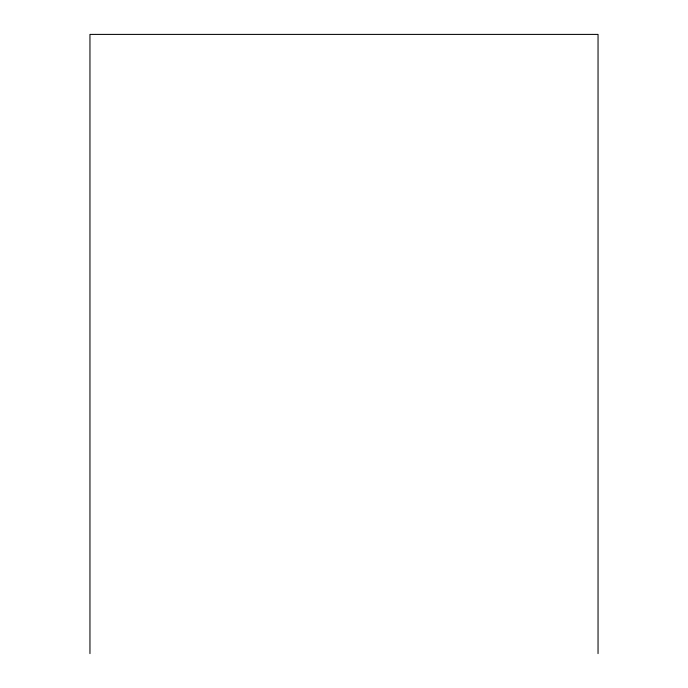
<?xml version="1.0" encoding="UTF-8"?>
<svg xmlns="http://www.w3.org/2000/svg" width="688" height="688" viewBox="0 0 688 688"><rect width="100%" height="100%" fill="white"/><g stroke="black" fill="none" stroke-linecap="round" stroke-linejoin="round"><path stroke-width="1.03" d="M598.044 653.6L598.044 34.4L89.956 34.4L89.956 653.6"/></g></svg>
